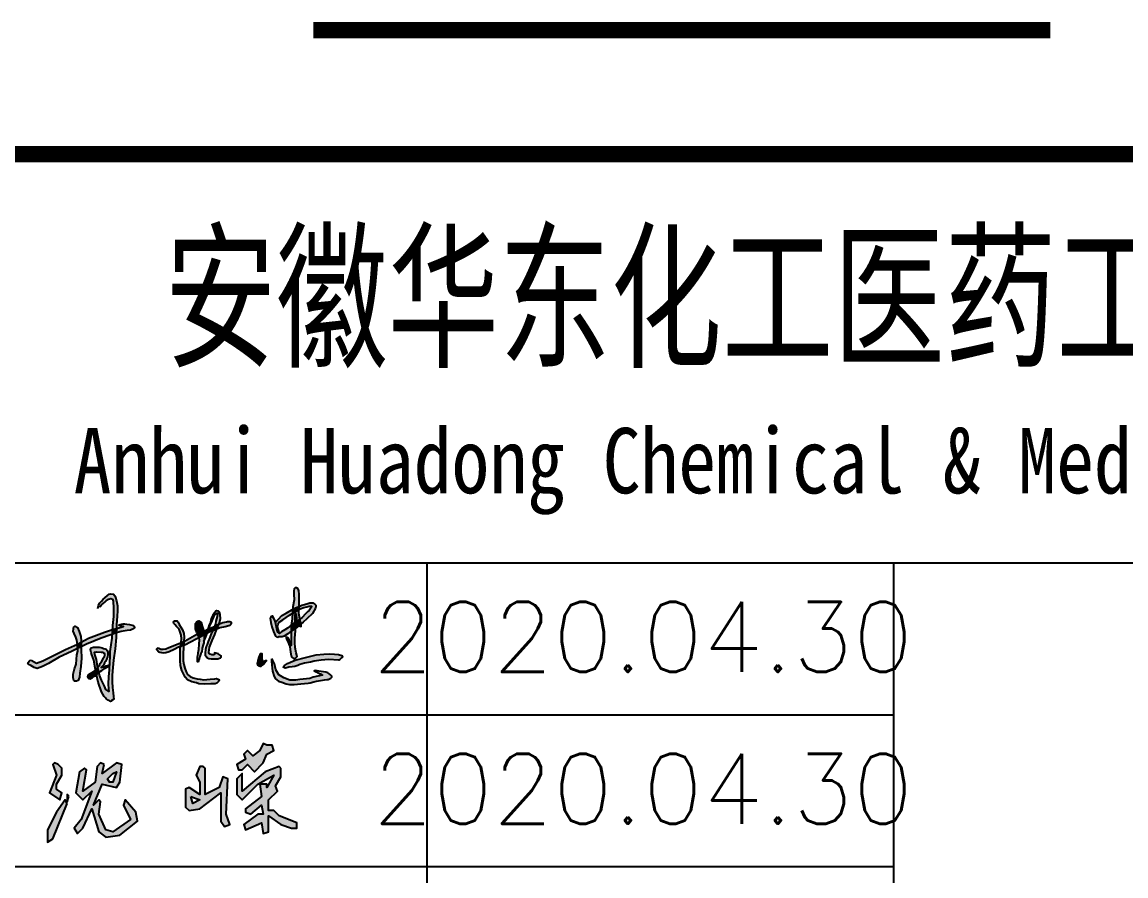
# Model space of a CAD drawing. Header units: millimetres. Extents: x 865974 to 875117, y 40174 to 44891.
# Drawn here: x 866643.11 to 866690.4, y 40212.67 to 40249.24 of the extents above; entities that cross this region are included whole.
import ezdxf
from ezdxf.enums import TextEntityAlignment as Align

# ---------------------------------------------------------------- set-up
doc = ezdxf.new("R2010")
doc.units = ezdxf.units.MM
doc.header["$LTSCALE"] = 1000
doc.header["$MEASUREMENT"] = 0
doc.layers.add('HATCH', color=8, linetype='Continuous')
doc.layers.add('图名', color=253, linetype='Continuous')
doc.styles.add('ECEC_TQ', font='txt_l.shx', dxfattribs={"bigfont": 'hztxt_l.shx'})
doc.styles.add('ECEC_TQ_S', font='')
doc.styles.get('ECEC_TQ_S').set_extended_font_data('SimSun')

msp = doc.modelspace()

# ---------------------------------------------------------------- hatches: boundary and pattern name
at = {"linetype": 'Continuous'}
h = msp.add_hatch(color=256, dxfattribs=at)
h.paths.add_polyline_path([(866651.631, 40216.229), (866651.631, 40215.019), (866651.782, 40214.793), (866652.009, 40214.868), (866651.857, 40215.322), (866651.933, 40216.834), (866651.706, 40216.91), (866651.555, 40216.456), (866650.95, 40216.154), (866650.95, 40217.288), (866650.874, 40217.364), (866650.723, 40217.364), (866650.572, 40216.986), (866650.723, 40216.683), (866650.723, 40216.154), (866650.269, 40216.456), (866650.118, 40216.381), (866650.118, 40215.624), (866650.269, 40215.473), (866650.723, 40215.549)])
h.paths.add_polyline_path([(866650.723, 40215.927), (866650.421, 40215.776), (866650.345, 40216.078)], flags=16)
h.paths.add_polyline_path([(866653.446, 40217.515), (866653.597, 40217.893), (866653.899, 40218.044), (866653.824, 40218.271), (866653.597, 40218.271), (866653.446, 40218.347), (866653.294, 40218.044), (866652.992, 40217.818), (866652.765, 40218.044), (866652.614, 40217.893), (866652.689, 40217.666), (866652.311, 40217.439), (866652.387, 40217.213), (866652.538, 40217.213), (866652.765, 40217.439), (866653.067, 40217.137)])
h.paths.add_polyline_path([(866654.202, 40216.91), (866654.202, 40217.288), (866654.126, 40217.364), (866653.521, 40217.137), (866652.538, 40216.305), (866652.538, 40217.061), (866652.311, 40216.834), (866652.311, 40216.154), (866652.538, 40215.927), (866653.219, 40216.608), (866653.899, 40216.986), (866653.597, 40216.456), (866653.597, 40216.608), (866653.294, 40216.608), (866653.37, 40216.078), (866652.689, 40215.549), (866652.689, 40215.398), (866652.916, 40215.322), (866653.37, 40215.7), (866653.446, 40215.322), (866653.219, 40215.322), (866652.614, 40214.868), (866652.689, 40214.641), (866653.37, 40214.944), (866653.446, 40214.49), (866653.672, 40214.566), (866653.672, 40215.246), (866654.202, 40214.868), (866654.656, 40214.717), (866654.882, 40214.717), (866654.882, 40214.944), (866654.126, 40215.246), (866653.899, 40215.473), (866653.672, 40215.473), (866653.672, 40215.927), (866654.051, 40216.305), (866653.975, 40216.532)])
h = msp.add_hatch(color=256, dxfattribs=at)
h.paths.add_polyline_path([(866644.583, 40216.381), (866644.583, 40216.608), (866644.81, 40216.986), (866644.81, 40217.288), (866644.659, 40217.439), (866644.508, 40217.515), (866644.432, 40217.439), (866644.583, 40216.986), (866644.281, 40216.229), (866644.734, 40215.927), (866644.81, 40216.229)])
h.paths.add_polyline_path([(866645.113, 40216.078), (866645.037, 40216.154), (866645.037, 40215.851)])
h.paths.add_polyline_path([(866645.037, 40215.776), (866644.961, 40215.927), (866644.583, 40215.398), (866644.205, 40214.641), (866644.205, 40214.112), (866644.432, 40214.263)])
h.paths.add_polyline_path([(866646.549, 40216.608), (866647.154, 40216.456), (866647.306, 40216.683), (866647.381, 40217.439), (866647.154, 40217.515), (866646.549, 40217.061), (866646.625, 40217.439), (866646.474, 40217.515), (866646.323, 40217.364), (866646.247, 40216.683), (866645.718, 40216.305), (866645.869, 40217.213), (866645.793, 40217.288), (866645.566, 40217.137), (866645.415, 40216.229), (866645.718, 40215.927), (866646.096, 40216.305), (866645.642, 40215.095), (866645.339, 40214.717), (866645.491, 40214.49), (866645.718, 40214.717), (866646.096, 40215.549), (866646.398, 40214.566), (866646.701, 40214.339), (866647.306, 40214.414), (866648.062, 40215.019), (866647.986, 40215.398), (866647.533, 40215.927), (866647.457, 40215.7), (866647.759, 40215.095), (866647.003, 40214.566), (866646.701, 40214.641), (866646.398, 40215.322), (866646.474, 40215.851), (866646.398, 40215.927), (866646.171, 40215.7)])
h.paths.add_polyline_path([(866646.776, 40216.834), (866647.003, 40217.061), (866647.154, 40217.137), (866647.003, 40216.683), (866646.852, 40216.683)], flags=16)
at = {"layer": 'HATCH'}
for points in [[(866647.185, 40223.797), (866647.206, 40224.032), (866647.203, 40224.238), (866647.163, 40224.457), (866647.12, 40224.593), (866647.08, 40224.663), (866647.024, 40224.732), (866646.912, 40224.753), (866646.848, 40224.735), (866646.773, 40224.689), (866646.658, 40224.583), (866646.581, 40224.532), (866646.509, 40224.438), (866646.434, 40224.35), (866646.391, 40224.254), (866646.382, 40224.219), (866646.456, 40224.212), (866646.52, 40224.286), (866646.652, 40224.397), (866646.719, 40224.458), (866646.82, 40224.525), (866646.918, 40224.552), (866646.986, 40224.525), (866647.013, 40224.438), (866647.026, 40224.138), (866647.033, 40223.777), (866646.989, 40223.399), (866646.977, 40223.218), (866647.154, 40223.269), (866647.161, 40223.428)], [(866654.977, 40224.746), (866654.966, 40224.876), (866654.934, 40224.967), (866654.871, 40225.009), (866654.812, 40225.009), (866654.77, 40224.963), (866654.752, 40224.886), (866654.759, 40224.736), (866654.766, 40224.494), (866654.717, 40224.203), (866654.709, 40224.092), (866654.755, 40224.119), (866654.9, 40224.178), (866654.978, 40224.215), (866654.984, 40224.332)], [(866655.691, 40224.263), (866655.652, 40224.305), (866655.564, 40224.363), (866655.512, 40224.368), (866655.435, 40224.365), (866655.354, 40224.343), (866655.208, 40224.299), (866655.094, 40224.267), (866655.005, 40224.228), (866654.978, 40224.215), (866654.971, 40224.078), (866655.024, 40224.113), (866655.18, 40224.166), (866655.306, 40224.2), (866655.414, 40224.222), (866655.46, 40224.231), (866655.509, 40224.229), (866655.526, 40224.204), (866655.415, 40224.044), (866655.348, 40223.994), (866655.261, 40223.891), (866655.112, 40223.733), (866655.012, 40223.673), (866655.026, 40223.602), (866655.064, 40223.464), (866655.159, 40223.542), (866655.317, 40223.687), (866655.558, 40223.916), (866655.681, 40224.139), (866655.698, 40224.209)], [(866651.255, 40223.604), (866651.327, 40223.765), (866651.377, 40223.855), (866651.413, 40223.886), (866651.454, 40223.922), (866651.479, 40223.926), (866651.487, 40223.878), (866651.469, 40223.784), (866651.416, 40223.578), (866651.403, 40223.462), (866651.373, 40223.375), (866651.386, 40223.383), (866651.456, 40223.423), (866651.554, 40223.464), (866651.577, 40223.517), (866651.615, 40223.702), (866651.599, 40223.858), (866651.58, 40223.93), (866651.563, 40223.974), (866651.545, 40224), (866651.525, 40224.015), (866651.463, 40224.032), (866651.433, 40224.032), (866651.356, 40223.944), (866651.324, 40223.895), (866651.29, 40223.842), (866651.253, 40223.784), (866651.211, 40223.677), (866651.182, 40223.547), (866651.139, 40223.453), (866651.109, 40223.377), (866651.104, 40223.32), (866651.071, 40223.241), (866651.1, 40223.256), (866651.118, 40223.263), (866651.162, 40223.385)], [(866653.955, 40223.54), (866653.939, 40223.578), (866653.883, 40223.714), (866653.848, 40223.784), (866653.84, 40223.807), (866653.797, 40223.799), (866653.78, 40223.768), (866653.739, 40223.71), (866653.771, 40223.522), (866653.814, 40223.341), (866653.886, 40223.142), (866653.967, 40222.94), (866654.053, 40222.883), (866654.095, 40222.908), (866654.132, 40222.914), (866654.157, 40222.915), (866654.208, 40222.915), (866654.262, 40222.916), (866654.334, 40222.936), (866654.495, 40223.041), (866654.588, 40223.118), (866654.642, 40223.154), (866654.643, 40223.413), (866654.485, 40223.29), (866654.366, 40223.216), (866654.296, 40223.173), (866654.24, 40223.142), (866654.165, 40223.089), (866654.139, 40223.055), (866654.062, 40223.116), (866654.028, 40223.202), (866654, 40223.343)], [(866654.281, 40223.646), (866654.565, 40223.84), (866654.696, 40223.915), (866654.709, 40224.092), (866654.666, 40224.067), (866654.42, 40223.928), (866654.245, 40223.831), (866653.961, 40223.511), (866654, 40223.343), (866654.028, 40223.202), (866654.062, 40223.116), (866654.139, 40223.055), (866654.05, 40223.34), (866654.084, 40223.456), (866654.129, 40223.545)], [(866654.971, 40224.078), (866654.908, 40224.037), (866654.696, 40223.915), (866654.678, 40223.676), (866654.643, 40223.413), (866654.816, 40223.53), (866654.813, 40223.642), (866654.808, 40223.824), (866654.81, 40223.857), (866654.825, 40223.904), (866654.853, 40223.839), (866654.866, 40223.728), (866654.868, 40223.698), (866654.874, 40223.625), (866654.89, 40223.583), (866655.012, 40223.673), (866654.98, 40223.834), (866654.963, 40223.911)], [(866654.978, 40224.215), (866654.9, 40224.178), (866654.755, 40224.119), (866654.709, 40224.092), (866654.696, 40223.915), (866654.908, 40224.037), (866654.971, 40224.078)], [(866645.634, 40222.922), (866645.551, 40223.143), (866645.481, 40223.31), (866645.393, 40223.367), (866645.31, 40223.311), (866645.316, 40223.247), (866645.305, 40223.159), (866645.348, 40223.06), (866645.422, 40222.895), (866645.452, 40222.762), (866645.487, 40222.598), (866645.647, 40222.686), (866645.648, 40222.737)], [(866647.847, 40223.241), (866647.922, 40223.292), (866647.924, 40223.336), (866647.88, 40223.393), (866647.835, 40223.416), (866647.777, 40223.431), (866647.709, 40223.447), (866647.594, 40223.459), (866647.513, 40223.463), (866647.437, 40223.463), (866647.377, 40223.453), (866647.315, 40223.441), (866647.268, 40223.42), (866647.272, 40223.395), (866647.324, 40223.383), (866647.392, 40223.367), (866647.462, 40223.352), (866647.4, 40223.334), (866647.258, 40223.299), (866647.154, 40223.269), (866647.147, 40223.085), (866647.194, 40223.101), (866647.357, 40223.134), (866647.614, 40223.177), (866647.757, 40223.194)], [(866650.037, 40223.049), (866649.986, 40223.207), (866649.912, 40223.328), (866649.842, 40223.443), (866649.795, 40223.547), (866649.752, 40223.596), (866649.657, 40223.6), (866649.604, 40223.551), (866649.614, 40223.485), (866649.644, 40223.451), (866649.672, 40223.421), (866649.709, 40223.368), (866649.779, 40223.297), (866649.845, 40223.234), (866649.876, 40223.159), (866649.93, 40222.983), (866649.943, 40222.831), (866649.923, 40222.687), (866649.92, 40222.667), (866650.048, 40222.721), (866650.052, 40222.901)], [(866650.832, 40223.363), (866650.78, 40223.519), (866650.688, 40223.595), (866650.643, 40223.583), (866650.579, 40223.535), (866650.535, 40223.483), (866650.535, 40223.399), (866650.535, 40223.259), (866650.599, 40223.098), (866650.622, 40223.031), (866650.633, 40223.036), (866650.903, 40223.15)], [(866651.331, 40223.254), (866651.373, 40223.375), (866651.283, 40223.326), (866651.118, 40223.263), (866651.084, 40223.165), (866651.041, 40223.058), (866651.16, 40223.126), (866651.281, 40223.168)], [(866651.554, 40223.464), (866651.456, 40223.423), (866651.386, 40223.383), (866651.373, 40223.375), (866651.331, 40223.254), (866651.281, 40223.168), (866651.428, 40223.22), (866651.451, 40223.232)], [(866651.965, 40223.378), (866652.012, 40223.403), (866652.034, 40223.425), (866652.056, 40223.46), (866652.071, 40223.498), (866652.07, 40223.526), (866652.066, 40223.537), (866652.057, 40223.55), (866652.01, 40223.566), (866651.917, 40223.566), (866651.867, 40223.559), (866651.797, 40223.546), (866651.72, 40223.529), (866651.643, 40223.503), (866651.567, 40223.469), (866651.554, 40223.464), (866651.451, 40223.232), (866651.579, 40223.3), (866651.806, 40223.343)], [(866654.816, 40223.53), (866654.643, 40223.413), (866654.642, 40223.154), (866654.824, 40223.279)], [(866654.92, 40223.448), (866654.888, 40223.563), (866654.89, 40223.583), (866654.834, 40223.541), (866654.816, 40223.53), (866654.824, 40223.279), (866654.901, 40223.332), (866654.969, 40223.388)], [(866655.026, 40223.602), (866655.012, 40223.673), (866655.012, 40223.673), (866654.89, 40223.583), (866654.888, 40223.563), (866654.92, 40223.448), (866654.969, 40223.388), (866655.064, 40223.464)], [(866655.064, 40223.464), (866654.969, 40223.388), (866655.068, 40223.357)], [(866646.496, 40222.859), (866646.963, 40223.021), (866646.977, 40223.218), (866646.948, 40223.21), (866646.641, 40223.109), (866645.951, 40222.855), (866645.647, 40222.686), (866645.643, 40222.492), (866645.866, 40222.603)], [(866646.434, 40221.275), (866646.409, 40221.38), (866646.334, 40221.314), (866646.301, 40221.286), (866646.301, 40221.285), (866646.377, 40220.967), (866646.521, 40220.555), (866646.63, 40220.356), (866646.692, 40220.302), (866646.718, 40220.261), (866646.795, 40220.193), (866646.905, 40220.137), (866646.943, 40220.163), (866646.977, 40220.195), (866647.05, 40220.24), (866647.029, 40220.35), (866647.012, 40220.51), (866646.992, 40220.738), (866646.965, 40220.991), (866646.968, 40221.276), (866646.997, 40221.598), (866647.024, 40221.907), (866647.094, 40222.401), (866647.139, 40222.877), (866647.147, 40223.085), (866646.963, 40223.021), (866646.952, 40222.859), (866646.878, 40222.282), (866646.871, 40222.038), (866646.861, 40221.856), (866646.841, 40221.491), (866646.821, 40221.212), (866646.797, 40220.891), (866646.817, 40220.69), (866646.831, 40220.572), (866646.704, 40220.662), (866646.638, 40220.803), (866646.519, 40221.051)], [(866647.154, 40223.269), (866646.977, 40223.218), (866646.963, 40223.021), (866647.147, 40223.085)], [(866650.625, 40222.847), (866650.688, 40222.878), (866650.645, 40222.965), (866650.622, 40223.031), (866650.506, 40222.974), (866650.094, 40222.741), (866650.048, 40222.721), (866650.036, 40222.549), (866650.107, 40222.576), (866650.303, 40222.673)], [(866650.916, 40222.826), (866650.921, 40222.992), (866650.688, 40222.878), (866650.693, 40222.77), (866650.679, 40222.612), (866650.664, 40222.359), (866650.639, 40222.208), (866650.63, 40222.105), (866650.62, 40222.046), (866650.618, 40221.996), (866650.618, 40221.951), (866650.611, 40221.895), (866650.612, 40221.866), (866650.617, 40221.853), (866650.624, 40221.847), (866650.651, 40221.848), (866650.68, 40221.892), (866650.73, 40222.072), (866650.772, 40222.193), (866650.812, 40222.249), (866650.824, 40222.429), (866650.864, 40222.565), (866650.896, 40222.657)], [(866650.923, 40223.089), (866650.903, 40223.15), (866650.633, 40223.036), (866650.622, 40223.031), (866650.645, 40222.965), (866650.688, 40222.878), (866650.921, 40222.992)], [(866651.071, 40223.241), (866650.916, 40223.156), (866650.903, 40223.15), (866650.923, 40223.089), (866650.921, 40222.992), (866650.958, 40223.01), (866651.009, 40223.039)], [(866651.041, 40223.058), (866651.009, 40223.039), (866650.936, 40222.875), (866650.914, 40222.811), (866650.903, 40222.717), (866650.985, 40222.917)], [(866651.375, 40223.009), (866651.439, 40223.205), (866651.451, 40223.232), (866651.428, 40223.22), (866651.281, 40223.168), (866651.233, 40223.085), (866651.155, 40222.886), (866651.084, 40222.717), (866651.04, 40222.581), (866651.005, 40222.493), (866650.966, 40222.366), (866650.95, 40222.224), (866650.959, 40222.129), (866651.026, 40222.043), (866651.046, 40222.018), (866651.115, 40221.991), (866651.214, 40221.974), (866651.28, 40221.972), (866651.388, 40221.972), (866651.506, 40221.976), (866651.577, 40221.999), (866651.612, 40222.015), (866651.641, 40222.035), (866651.647, 40222.066), (866651.639, 40222.104), (866651.557, 40222.16), (866651.507, 40222.179), (866651.414, 40222.213), (866651.363, 40222.221), (866651.363, 40222.183), (866651.36, 40222.158), (866651.308, 40222.145), (866651.239, 40222.148), (866651.17, 40222.166), (866651.132, 40222.196), (866651.116, 40222.247), (866651.14, 40222.467), (866651.258, 40222.753)], [(866651.118, 40223.263), (866651.1, 40223.256), (866651.071, 40223.241), (866651.009, 40223.039), (866651.041, 40223.058), (866651.084, 40223.165)], [(866654.827, 40223.173), (866654.824, 40223.279), (866654.642, 40223.154), (866654.64, 40222.887), (866654.639, 40222.673), (866654.64, 40222.543), (866654.587, 40222.676), (866654.559, 40222.783), (866654.524, 40222.859), (866654.476, 40222.878), (866654.449, 40222.89), (866654.428, 40222.892), (866654.42, 40222.863), (866654.436, 40222.817), (866654.494, 40222.705), (866654.521, 40222.645), (866654.552, 40222.551), (866654.586, 40222.5), (866654.602, 40222.374), (866654.63, 40222.174), (866654.653, 40222.058), (866654.758, 40221.973), (866654.838, 40222.01), (866654.893, 40222.074), (866654.859, 40222.22), (866654.813, 40222.449), (866654.802, 40222.648), (866654.802, 40222.85)], [(866644.703, 40222.044), (866645.235, 40222.289), (866645.496, 40222.419), (866645.492, 40222.574), (866645.487, 40222.598), (866644.976, 40222.366), (866643.996, 40221.882), (866643.727, 40221.78), (866643.503, 40221.917), (866643.451, 40221.895), (866643.416, 40221.868), (866643.381, 40221.833), (866643.362, 40221.796), (866643.387, 40221.742), (866643.426, 40221.712), (866643.492, 40221.685), (866643.552, 40221.646), (866643.628, 40221.602), (866643.762, 40221.555), (866643.873, 40221.592), (866643.993, 40221.635), (866644.247, 40221.767)], [(866645.657, 40221.992), (866645.641, 40222.367), (866645.643, 40222.492), (866645.496, 40222.419), (866645.499, 40222.304), (866645.461, 40222.145), (866645.436, 40221.748), (866645.357, 40221.543), (866645.305, 40221.31), (866645.296, 40221.153), (866645.33, 40221.04), (866645.361, 40221.008), (866645.447, 40221.008), (866645.522, 40221.044), (866645.578, 40221.189), (866645.582, 40221.358), (866645.623, 40221.642)], [(866645.647, 40222.686), (866645.487, 40222.598), (866645.492, 40222.574), (866645.496, 40222.419), (866645.643, 40222.492)], [(866646.709, 40222.379), (866646.672, 40222.403), (866646.601, 40222.419), (866646.537, 40222.44), (866646.48, 40222.453), (866646.416, 40222.463), (866646.355, 40222.47), (866646.257, 40222.47), (866646.173, 40222.47), (866646.069, 40222.44), (866646.042, 40222.399), (866646.042, 40222.349), (866646.072, 40222.234), (866646.102, 40222.14), (866646.18, 40221.914), (866646.237, 40221.584), (866646.262, 40221.468), (866646.359, 40221.592), (866646.349, 40221.636), (866646.304, 40221.947), (866646.23, 40222.158), (866646.221, 40222.258), (866646.312, 40222.273), (866646.504, 40222.255), (866646.558, 40222.249), (866646.599, 40222.229), (866646.63, 40222.214), (866646.64, 40222.179), (866646.64, 40222.136), (866646.623, 40222.043), (866646.575, 40221.969), (866646.519, 40221.869), (866646.48, 40221.804), (866646.458, 40221.767), (866646.43, 40221.723), (866646.397, 40221.662), (866646.359, 40221.592), (866646.409, 40221.38), (866646.464, 40221.427), (866646.536, 40221.475), (866646.616, 40221.525), (866646.677, 40221.571), (866646.769, 40221.621), (866646.85, 40221.658), (866646.853, 40221.714), (866646.816, 40221.703), (866646.714, 40221.664), (866646.671, 40221.647), (866646.56, 40221.616), (866646.495, 40221.602), (866646.524, 40221.624), (866646.595, 40221.705), (866646.622, 40221.749), (866646.649, 40221.803), (866646.686, 40221.857), (866646.733, 40221.934), (866646.777, 40222.059), (866646.783, 40222.143), (866646.783, 40222.207), (866646.78, 40222.258), (866646.763, 40222.322)], [(866649.817, 40222.467), (866649.897, 40222.497), (866649.92, 40222.667), (866649.799, 40222.616), (866649.397, 40222.461), (866649.272, 40222.402), (866649.155, 40222.381), (866649.063, 40222.39), (866649.002, 40222.407), (866648.936, 40222.44), (866648.909, 40222.43), (866648.888, 40222.405), (866648.885, 40222.362), (866648.909, 40222.32), (866648.94, 40222.283), (866648.97, 40222.256), (866649.015, 40222.234), (866649.093, 40222.224), (866649.184, 40222.218), (866649.272, 40222.224), (866649.408, 40222.272), (866649.635, 40222.367)], [(866650.009, 40222.075), (866650.012, 40222.216), (866650.027, 40222.422), (866650.036, 40222.549), (866649.897, 40222.497), (866649.884, 40222.402), (866649.89, 40222.118), (866649.88, 40221.894), (866649.901, 40221.684), (866649.958, 40221.477), (866650.027, 40221.328), (866650.093, 40221.181), (866650.205, 40221.075), (866650.387, 40220.978), (866650.58, 40220.937), (866650.691, 40220.902), (866650.936, 40220.887), (866651.203, 40220.894), (866651.307, 40220.895), (866651.382, 40220.901), (866651.46, 40220.924), (866651.532, 40221), (866651.55, 40221.037), (866651.55, 40221.053), (866651.537, 40221.091), (866651.51, 40221.105), (866651.474, 40221.117), (866651.446, 40221.123), (866651.375, 40221.11), (866651.17, 40221.096), (866651.027, 40221.084), (866650.905, 40221.073), (866650.74, 40221.092), (866650.617, 40221.118), (866650.445, 40221.159), (866650.307, 40221.215), (866650.206, 40221.292), (866650.145, 40221.419), (866650.083, 40221.566), (866650.046, 40221.73), (866650.016, 40221.89)], [(866650.048, 40222.721), (866649.92, 40222.667), (866649.897, 40222.497), (866650.036, 40222.549)], [(866653.529, 40221.825), (866653.579, 40221.886), (866653.596, 40221.897), (866653.539, 40221.901), (866653.466, 40221.876), (866653.426, 40221.851), (866653.398, 40221.856), (866653.395, 40221.883), (866653.395, 40221.921), (866653.39, 40221.979), (866653.39, 40222.021), (866653.39, 40222.081), (866653.388, 40222.117), (866653.388, 40222.162), (866653.383, 40222.192), (866653.318, 40222.197), (866653.298, 40222.144), (866653.26, 40222.044), (866653.215, 40221.893), (866653.2, 40221.813), (866653.19, 40221.765), (866653.197, 40221.715), (866653.265, 40221.672), (866653.315, 40221.657), (866653.355, 40221.66), (866653.436, 40221.723)], [(866653.927, 40221.762), (866653.851, 40221.902), (866653.8, 40221.976), (866653.802, 40221.858), (866653.838, 40221.446), (866653.913, 40221.21), (866653.973, 40221.112), (866654.094, 40221.007), (866654.234, 40220.966), (866654.42, 40220.898), (866654.575, 40220.871), (866654.765, 40220.869), (866655.061, 40220.894), (866655.362, 40220.928), (866655.451, 40220.948), (866655.614, 40220.982), (866655.727, 40221.012), (866656.062, 40221.075), (866656.169, 40221.083), (866656.22, 40221.083), (866656.341, 40221.136), (866656.387, 40221.184), (866656.389, 40221.232), (866656.327, 40221.283), (866656.256, 40221.337), (866656.21, 40221.365), (866656.133, 40221.392), (866656.026, 40221.414), (866655.827, 40221.446), (866655.684, 40221.472), (866655.623, 40221.458), (866655.738, 40221.394), (866655.782, 40221.375), (866655.895, 40221.329), (866655.943, 40221.299), (866655.988, 40221.277), (866655.588, 40221.19), (866655.442, 40221.131), (866655.007, 40221.091), (866654.846, 40221.052), (866654.589, 40221.052), (866654.32, 40221.162), (866654.108, 40221.281), (866653.985, 40221.502)], [(866655.218, 40221.778), (866655.467, 40221.834), (866655.63, 40221.865), (866655.929, 40221.916), (866656.234, 40221.946), (866656.687, 40221.908), (866656.72, 40221.941), (866656.794, 40222.01), (866656.84, 40222.038), (866656.807, 40222.109), (866656.667, 40222.162), (866656.491, 40222.175), (866656.27, 40222.18), (866656.046, 40222.173), (866655.711, 40222.142), (866655.429, 40222.073), (866655.256, 40222.03), (866654.805, 40221.913), (866654.609, 40221.829), (866654.477, 40221.773), (866654.36, 40221.689), (866654.296, 40221.618), (866654.38, 40221.577), (866654.503, 40221.605), (866654.543, 40221.608), (866654.688, 40221.628), (866654.8, 40221.646), (866654.92, 40221.681), (866655.017, 40221.727)], [(866646.301, 40221.286), (866646.262, 40221.468), (866646.106, 40221.373), (866645.958, 40221.288), (866645.93, 40221.243), (866645.921, 40221.206), (866645.967, 40221.128), (866646.027, 40221.117), (866646.136, 40221.175), (866646.21, 40221.221), (866646.271, 40221.26)], [(866646.359, 40221.592), (866646.262, 40221.468), (866646.301, 40221.286), (866646.334, 40221.314), (866646.409, 40221.38)]]:
    msp.add_hatch(color=256, dxfattribs=at).paths.add_polyline_path(points)

# ---------------------------------------------------------------- linework, layer by layer
for p, q in [((866625.467, 40226.078), (866735.467, 40226.078)), ((866660.467, 40193.578), (866660.467, 40226.078)), ((866680.467, 40193.578), (866680.467, 40226.078)), ((866625.467, 40219.578), (866680.467, 40219.578)), ((866625.467, 40213.078), (866680.467, 40213.078))]:
    msp.add_line(p, q)
at = {"const_width": 0.7}
msp.add_lwpolyline([(866805.467, 40243.578), (866625.467, 40243.578)], dxfattribs=at)
for points in [[(866646.359, 40224.121), (866646.391, 40224.254), (866646.434, 40224.35), (866646.509, 40224.438), (866646.581, 40224.532), (866646.658, 40224.583), (866646.773, 40224.689), (866646.848, 40224.735), (866646.912, 40224.753), (866647.024, 40224.732), (866647.08, 40224.663), (866647.12, 40224.593), (866647.163, 40224.457), (866647.203, 40224.238), (866647.206, 40224.032), (866647.185, 40223.797), (866647.161, 40223.428), (866647.139, 40222.877), (866647.094, 40222.401), (866647.024, 40221.907), (866646.997, 40221.598), (866646.968, 40221.276), (866646.965, 40220.991), (866646.992, 40220.738), (866647.012, 40220.51), (866647.029, 40220.35), (866647.05, 40220.24), (866646.977, 40220.195), (866646.943, 40220.163), (866646.905, 40220.137), (866646.795, 40220.193), (866646.718, 40220.261), (866646.692, 40220.302), (866646.63, 40220.356), (866646.521, 40220.555), (866646.377, 40220.967), (866646.301, 40221.285), (866646.237, 40221.584), (866646.18, 40221.914), (866646.102, 40222.14), (866646.072, 40222.234), (866646.042, 40222.349), (866646.042, 40222.399), (866646.069, 40222.44), (866646.069, 40222.44), (866646.173, 40222.47), (866646.257, 40222.47), (866646.257, 40222.47), (866646.355, 40222.47), (866646.416, 40222.463), (866646.48, 40222.453), (866646.537, 40222.44), (866646.601, 40222.419), (866646.672, 40222.403), (866646.709, 40222.379), (866646.763, 40222.322), (866646.78, 40222.258), (866646.783, 40222.207), (866646.783, 40222.143), (866646.777, 40222.059), (866646.733, 40221.934), (866646.686, 40221.857), (866646.649, 40221.803), (866646.622, 40221.749), (866646.595, 40221.705), (866646.595, 40221.705), (866646.524, 40221.624), (866646.466, 40221.58)], [(866654.888, 40223.563), (866654.92, 40223.448), (866654.969, 40223.388), (866655.068, 40223.357), (866655.064, 40223.464), (866655.026, 40223.602), (866654.98, 40223.834), (866654.963, 40223.911), (866654.984, 40224.332), (866654.977, 40224.746), (866654.966, 40224.876), (866654.934, 40224.967), (866654.871, 40225.009), (866654.812, 40225.009), (866654.77, 40224.963), (866654.752, 40224.886), (866654.759, 40224.736), (866654.766, 40224.494), (866654.717, 40224.203), (866654.678, 40223.676), (866654.643, 40223.413), (866654.64, 40222.887), (866654.639, 40222.673), (866654.64, 40222.543), (866654.587, 40222.676), (866654.559, 40222.783), (866654.524, 40222.859)], [(866646.382, 40224.219), (866646.456, 40224.212), (866646.456, 40224.212), (866646.52, 40224.286), (866646.652, 40224.397), (866646.719, 40224.458), (866646.82, 40224.525), (866646.918, 40224.552), (866646.918, 40224.552), (866646.986, 40224.525), (866647.013, 40224.438), (866647.026, 40224.138), (866647.033, 40223.777), (866646.989, 40223.399), (866646.952, 40222.859), (866646.878, 40222.282), (866646.871, 40222.038), (866646.861, 40221.856), (866646.841, 40221.491), (866646.821, 40221.212), (866646.797, 40220.891), (866646.817, 40220.69), (866646.831, 40220.572), (866646.831, 40220.572), (866646.704, 40220.662), (866646.638, 40220.803), (866646.519, 40221.051), (866646.434, 40221.275), (866646.349, 40221.636), (866646.304, 40221.947), (866646.23, 40222.158), (866646.221, 40222.258), (866646.221, 40222.258), (866646.312, 40222.273), (866646.504, 40222.255), (866646.504, 40222.255), (866646.558, 40222.249), (866646.599, 40222.229), (866646.63, 40222.214), (866646.64, 40222.179), (866646.64, 40222.136), (866646.623, 40222.043), (866646.575, 40221.969), (866646.519, 40221.869), (866646.48, 40221.804), (866646.458, 40221.767), (866646.43, 40221.723), (866646.397, 40221.662), (866646.359, 40221.592), (866646.262, 40221.468), (866646.106, 40221.373), (866645.958, 40221.288), (866645.93, 40221.243), (866645.921, 40221.206), (866645.967, 40221.128), (866646.027, 40221.117), (866646.136, 40221.175), (866646.21, 40221.221), (866646.271, 40221.26), (866646.334, 40221.314), (866646.464, 40221.427), (866646.536, 40221.475), (866646.616, 40221.525), (866646.677, 40221.571), (866646.769, 40221.621), (866646.85, 40221.658)], [(866653.961, 40223.511), (866654.245, 40223.831), (866654.42, 40223.928), (866654.666, 40224.067), (866654.755, 40224.119), (866654.9, 40224.178), (866655.005, 40224.228), (866655.094, 40224.267), (866655.208, 40224.299), (866655.354, 40224.343), (866655.435, 40224.365), (866655.512, 40224.368), (866655.564, 40224.363), (866655.652, 40224.305), (866655.691, 40224.263), (866655.698, 40224.209), (866655.681, 40224.139), (866655.558, 40223.916), (866655.317, 40223.687), (866655.159, 40223.542), (866654.901, 40223.332), (866654.588, 40223.118), (866654.495, 40223.041), (866654.334, 40222.936), (866654.262, 40222.916), (866654.208, 40222.915), (866654.157, 40222.915), (866654.132, 40222.914), (866654.095, 40222.908), (866654.053, 40222.883)], [(866650.903, 40222.717), (866650.985, 40222.917), (866651.084, 40223.165), (866651.162, 40223.385), (866651.255, 40223.604), (866651.327, 40223.765), (866651.377, 40223.855), (866651.413, 40223.886), (866651.454, 40223.922), (866651.479, 40223.926), (866651.487, 40223.878), (866651.469, 40223.784), (866651.416, 40223.578), (866651.403, 40223.462), (866651.331, 40223.254), (866651.233, 40223.085), (866651.155, 40222.886), (866651.084, 40222.717), (866651.04, 40222.581), (866651.005, 40222.493), (866650.966, 40222.366), (866650.95, 40222.224), (866650.959, 40222.129), (866651.026, 40222.043), (866651.046, 40222.018), (866651.115, 40221.991), (866651.214, 40221.974), (866651.28, 40221.972), (866651.388, 40221.972), (866651.506, 40221.976), (866651.577, 40221.999), (866651.612, 40222.015), (866651.641, 40222.035), (866651.647, 40222.066), (866651.639, 40222.104), (866651.557, 40222.16), (866651.507, 40222.179), (866651.414, 40222.213), (866651.363, 40222.221), (866651.363, 40222.183), (866651.36, 40222.158), (866651.308, 40222.145), (866651.239, 40222.148), (866651.17, 40222.166), (866651.132, 40222.196), (866651.116, 40222.247), (866651.14, 40222.467), (866651.258, 40222.753), (866651.375, 40223.009), (866651.439, 40223.205), (866651.577, 40223.517), (866651.615, 40223.702), (866651.599, 40223.858), (866651.58, 40223.93), (866651.563, 40223.974), (866651.545, 40224), (866651.525, 40224.015), (866651.463, 40224.032), (866651.433, 40224.032), (866651.356, 40223.944), (866651.324, 40223.895), (866651.29, 40223.842), (866651.253, 40223.784), (866651.211, 40223.677), (866651.182, 40223.547), (866651.139, 40223.453), (866651.109, 40223.377), (866651.104, 40223.32)], [(866653.739, 40223.71), (866653.78, 40223.768), (866653.797, 40223.799), (866653.797, 40223.799), (866653.84, 40223.807), (866653.848, 40223.784), (866653.883, 40223.714), (866653.939, 40223.578), (866653.955, 40223.54), (866654, 40223.343), (866654.028, 40223.202), (866654.062, 40223.116), (866654.139, 40223.055), (866654.05, 40223.34), (866654.084, 40223.456), (866654.129, 40223.545), (866654.281, 40223.646), (866654.565, 40223.84), (866654.908, 40224.037), (866655.024, 40224.113), (866655.18, 40224.166), (866655.306, 40224.2), (866655.414, 40224.222), (866655.46, 40224.231), (866655.509, 40224.229), (866655.526, 40224.204), (866655.415, 40224.044), (866655.348, 40223.994), (866655.261, 40223.891), (866655.112, 40223.733), (866655.012, 40223.673), (866654.834, 40223.541), (866654.643, 40223.413), (866654.485, 40223.29), (866654.366, 40223.216), (866654.296, 40223.173), (866654.24, 40223.142), (866654.165, 40223.089), (866654.139, 40223.055)], [(866654.524, 40222.859), (866654.476, 40222.878), (866654.449, 40222.89), (866654.428, 40222.892), (866654.42, 40222.863), (866654.436, 40222.817), (866654.494, 40222.705), (866654.521, 40222.645), (866654.552, 40222.551), (866654.586, 40222.5), (866654.602, 40222.374), (866654.63, 40222.174), (866654.653, 40222.058), (866654.758, 40221.973), (866654.838, 40222.01), (866654.893, 40222.074), (866654.893, 40222.074), (866654.859, 40222.22), (866654.813, 40222.449), (866654.802, 40222.648), (866654.802, 40222.85), (866654.827, 40223.173), (866654.813, 40223.642), (866654.808, 40223.824), (866654.81, 40223.857), (866654.825, 40223.904), (866654.825, 40223.904), (866654.853, 40223.839), (866654.866, 40223.728), (866654.868, 40223.698), (866654.874, 40223.625), (866654.89, 40223.583), (866654.888, 40223.563)], [(866643.503, 40221.917), (866643.727, 40221.78), (866643.996, 40221.882), (866644.976, 40222.366), (866645.487, 40222.598), (866645.951, 40222.855), (866646.641, 40223.109), (866646.948, 40223.21), (866647.258, 40223.299), (866647.4, 40223.334), (866647.462, 40223.352), (866647.392, 40223.367), (866647.324, 40223.383), (866647.272, 40223.395), (866647.272, 40223.395), (866647.268, 40223.42), (866647.315, 40223.441), (866647.377, 40223.453), (866647.437, 40223.463), (866647.513, 40223.463), (866647.594, 40223.459), (866647.709, 40223.447), (866647.777, 40223.431), (866647.835, 40223.416), (866647.88, 40223.393), (866647.924, 40223.336), (866647.922, 40223.292), (866647.847, 40223.241), (866647.757, 40223.194), (866647.614, 40223.177), (866647.357, 40223.134), (866647.194, 40223.101), (866646.496, 40222.859), (866645.866, 40222.603), (866645.235, 40222.289), (866644.703, 40222.044), (866644.247, 40221.767), (866643.993, 40221.635), (866643.873, 40221.592), (866643.762, 40221.555), (866643.628, 40221.602), (866643.552, 40221.646), (866643.492, 40221.685), (866643.426, 40221.712), (866643.387, 40221.742), (866643.362, 40221.796), (866643.381, 40221.833), (866643.416, 40221.868), (866643.451, 40221.895), (866643.503, 40221.917)], [(866645.31, 40223.311), (866645.393, 40223.367), (866645.481, 40223.31), (866645.551, 40223.143), (866645.634, 40222.922), (866645.648, 40222.737), (866645.641, 40222.367), (866645.657, 40221.992), (866645.623, 40221.642), (866645.582, 40221.358), (866645.578, 40221.189), (866645.522, 40221.044), (866645.447, 40221.008), (866645.361, 40221.008), (866645.33, 40221.04), (866645.296, 40221.153), (866645.305, 40221.31), (866645.357, 40221.543), (866645.436, 40221.748), (866645.461, 40222.145), (866645.499, 40222.304), (866645.492, 40222.574), (866645.452, 40222.762), (866645.422, 40222.895), (866645.348, 40223.06), (866645.305, 40223.159), (866645.316, 40223.247), (866645.31, 40223.311)], [(866652.057, 40223.55), (866652.066, 40223.537), (866652.07, 40223.526), (866652.071, 40223.498), (866652.056, 40223.46), (866652.034, 40223.425), (866652.012, 40223.403), (866651.965, 40223.378), (866651.806, 40223.343), (866651.579, 40223.3), (866651.428, 40223.22), (866651.16, 40223.126), (866650.958, 40223.01), (866650.625, 40222.847), (866650.303, 40222.673), (866650.107, 40222.576), (866649.817, 40222.467), (866649.635, 40222.367), (866649.408, 40222.272), (866649.272, 40222.224), (866649.184, 40222.218), (866649.093, 40222.224), (866649.015, 40222.234), (866648.97, 40222.256), (866648.94, 40222.283), (866648.909, 40222.32), (866648.885, 40222.362), (866648.888, 40222.405), (866648.909, 40222.43), (866648.936, 40222.44)], [(866648.936, 40222.44), (866649.002, 40222.407), (866649.063, 40222.39), (866649.155, 40222.381), (866649.272, 40222.402), (866649.397, 40222.461), (866649.799, 40222.616), (866650.094, 40222.741), (866650.506, 40222.974), (866650.633, 40223.036), (866650.916, 40223.156), (866651.1, 40223.256), (866651.283, 40223.326), (866651.386, 40223.383), (866651.456, 40223.423), (866651.567, 40223.469), (866651.643, 40223.503), (866651.72, 40223.529), (866651.797, 40223.546), (866651.867, 40223.559), (866651.917, 40223.566), (866652.01, 40223.566), (866652.01, 40223.566), (866652.057, 40223.55)], [(866649.614, 40223.485), (866649.604, 40223.551), (866649.657, 40223.6), (866649.752, 40223.596), (866649.795, 40223.547), (866649.842, 40223.443), (866649.912, 40223.328), (866649.986, 40223.207), (866650.037, 40223.049), (866650.052, 40222.901), (866650.048, 40222.721), (866650.027, 40222.422), (866650.012, 40222.216), (866650.009, 40222.075), (866650.016, 40221.89), (866650.046, 40221.73), (866650.083, 40221.566), (866650.145, 40221.419), (866650.206, 40221.292), (866650.307, 40221.215), (866650.445, 40221.159), (866650.617, 40221.118), (866650.74, 40221.092), (866650.905, 40221.073), (866651.027, 40221.084), (866651.17, 40221.096), (866651.375, 40221.11), (866651.446, 40221.123), (866651.474, 40221.117), (866651.51, 40221.105), (866651.537, 40221.091), (866651.55, 40221.053), (866651.55, 40221.037), (866651.532, 40221), (866651.46, 40220.924), (866651.382, 40220.901), (866651.307, 40220.895), (866651.203, 40220.894), (866650.936, 40220.887), (866650.691, 40220.902), (866650.58, 40220.937), (866650.387, 40220.978), (866650.205, 40221.075), (866650.093, 40221.181), (866650.027, 40221.328), (866649.958, 40221.477), (866649.901, 40221.684), (866649.88, 40221.894), (866649.89, 40222.118), (866649.884, 40222.402), (866649.923, 40222.687), (866649.943, 40222.831), (866649.93, 40222.983), (866649.876, 40223.159), (866649.845, 40223.234), (866649.779, 40223.297), (866649.709, 40223.368), (866649.672, 40223.421), (866649.644, 40223.451), (866649.614, 40223.485)], [(866650.599, 40223.098), (866650.535, 40223.259), (866650.535, 40223.399), (866650.535, 40223.483), (866650.579, 40223.535), (866650.643, 40223.583), (866650.688, 40223.595), (866650.78, 40223.519), (866650.832, 40223.363), (866650.923, 40223.089), (866650.916, 40222.826), (866650.896, 40222.657), (866650.864, 40222.565), (866650.824, 40222.429), (866650.812, 40222.249), (866650.772, 40222.193), (866650.73, 40222.072), (866650.68, 40221.892), (866650.651, 40221.848), (866650.624, 40221.847)], [(866651.104, 40223.32), (866651.071, 40223.241), (866651.009, 40223.039), (866650.936, 40222.875), (866650.914, 40222.811)], [(866653.739, 40223.71), (866653.771, 40223.522), (866653.814, 40223.341), (866653.886, 40223.142), (866653.967, 40222.94), (866654.053, 40222.883)], [(866650.599, 40223.098), (866650.645, 40222.965), (866650.688, 40222.878), (866650.693, 40222.77), (866650.679, 40222.612), (866650.664, 40222.359), (866650.639, 40222.208), (866650.63, 40222.105), (866650.62, 40222.046), (866650.618, 40221.996), (866650.618, 40221.951), (866650.611, 40221.895), (866650.612, 40221.866)], [(866653.318, 40222.197), (866653.298, 40222.144), (866653.26, 40222.044), (866653.215, 40221.893), (866653.2, 40221.813), (866653.19, 40221.765), (866653.197, 40221.715), (866653.197, 40221.715), (866653.265, 40221.672), (866653.315, 40221.657), (866653.355, 40221.66), (866653.436, 40221.723), (866653.529, 40221.825), (866653.579, 40221.886), (866653.614, 40221.908)], [(866653.318, 40222.197), (866653.383, 40222.192), (866653.388, 40222.162), (866653.388, 40222.117), (866653.39, 40222.081), (866653.39, 40222.021), (866653.39, 40221.979), (866653.395, 40221.921), (866653.395, 40221.883), (866653.398, 40221.856), (866653.398, 40221.856), (866653.426, 40221.851), (866653.466, 40221.876), (866653.539, 40221.901), (866653.539, 40221.901), (866653.596, 40221.897)], [(866653.8, 40221.976), (866653.802, 40221.858), (866653.838, 40221.446), (866653.913, 40221.21), (866653.973, 40221.112), (866654.094, 40221.007), (866654.234, 40220.966), (866654.42, 40220.898), (866654.575, 40220.871), (866654.765, 40220.869), (866655.061, 40220.894), (866655.362, 40220.928), (866655.451, 40220.948), (866655.614, 40220.982), (866655.727, 40221.012), (866656.062, 40221.075), (866656.169, 40221.083), (866656.22, 40221.083), (866656.341, 40221.136), (866656.387, 40221.184), (866656.389, 40221.232), (866656.327, 40221.283), (866656.256, 40221.337), (866656.21, 40221.365), (866656.133, 40221.392), (866656.026, 40221.414), (866655.827, 40221.446), (866655.684, 40221.472), (866655.623, 40221.458), (866655.623, 40221.458), (866655.623, 40221.458), (866655.738, 40221.394), (866655.782, 40221.375), (866655.895, 40221.329), (866655.943, 40221.299), (866655.988, 40221.277), (866655.588, 40221.19), (866655.442, 40221.131), (866655.007, 40221.091), (866654.846, 40221.052), (866654.589, 40221.052), (866654.32, 40221.162), (866654.108, 40221.281), (866653.985, 40221.502), (866653.927, 40221.762), (866653.851, 40221.902), (866653.8, 40221.976)], [(866654.36, 40221.689), (866654.477, 40221.773), (866654.609, 40221.829), (866654.805, 40221.913), (866655.256, 40222.03), (866655.429, 40222.073), (866655.711, 40222.142), (866656.046, 40222.173), (866656.27, 40222.18), (866656.491, 40222.175), (866656.667, 40222.162), (866656.807, 40222.109), (866656.807, 40222.109), (866656.84, 40222.038), (866656.794, 40222.01), (866656.72, 40221.941), (866656.687, 40221.908), (866656.687, 40221.908), (866656.234, 40221.946), (866655.929, 40221.916), (866655.63, 40221.865), (866655.467, 40221.834), (866655.218, 40221.778), (866655.017, 40221.727), (866654.92, 40221.681), (866654.8, 40221.646), (866654.688, 40221.628), (866654.543, 40221.608), (866654.503, 40221.605), (866654.38, 40221.577), (866654.296, 40221.618), (866654.36, 40221.689), (866654.36, 40221.689)], [(866646.495, 40221.602), (866646.495, 40221.602), (866646.56, 40221.616), (866646.671, 40221.647), (866646.714, 40221.664), (866646.816, 40221.703), (866646.853, 40221.714)], [(866650.612, 40221.866), (866650.617, 40221.853), (866650.624, 40221.847)]]:
    msp.add_lwpolyline(points)
at = {"linetype": 'Continuous', "elevation": 2318108.623}
for points in [[(866653.597, 40218.271), (866653.446, 40218.347), (866653.294, 40218.044), (866652.992, 40217.818), (866652.765, 40218.044), (866652.614, 40217.893), (866652.689, 40217.666), (866652.311, 40217.439), (866652.387, 40217.213), (866652.538, 40217.213), (866652.765, 40217.439), (866653.067, 40217.137), (866653.446, 40217.515), (866653.597, 40217.893), (866653.899, 40218.044), (866653.824, 40218.271), (866653.597, 40218.271)], [(866644.659, 40217.439), (866644.508, 40217.515), (866644.432, 40217.439), (866644.583, 40216.986), (866644.281, 40216.229), (866644.734, 40215.927), (866644.81, 40216.229), (866644.583, 40216.381), (866644.583, 40216.608), (866644.81, 40216.986), (866644.81, 40217.288), (866644.659, 40217.439)], [(866646.625, 40217.439), (866646.474, 40217.515), (866646.323, 40217.364), (866646.247, 40216.683), (866645.718, 40216.305), (866645.869, 40217.213), (866645.793, 40217.288), (866645.566, 40217.137), (866645.415, 40216.229), (866645.718, 40215.927), (866646.096, 40216.305), (866645.642, 40215.095), (866645.339, 40214.717), (866645.491, 40214.49), (866645.718, 40214.717), (866646.096, 40215.549), (866646.398, 40214.566), (866646.701, 40214.339), (866647.306, 40214.414), (866648.062, 40215.019), (866647.986, 40215.398), (866647.533, 40215.927), (866647.457, 40215.7), (866647.759, 40215.095), (866647.003, 40214.566), (866646.701, 40214.641), (866646.398, 40215.322), (866646.474, 40215.851), (866646.398, 40215.927), (866646.171, 40215.7), (866646.549, 40216.608), (866647.154, 40216.456), (866647.306, 40216.683), (866647.381, 40217.439), (866647.154, 40217.515), (866646.549, 40217.061), (866646.625, 40217.439)], [(866650.95, 40217.288), (866650.874, 40217.364), (866650.723, 40217.364), (866650.572, 40216.986), (866650.723, 40216.683), (866650.723, 40216.154), (866650.269, 40216.456), (866650.118, 40216.381), (866650.118, 40215.624), (866650.269, 40215.473), (866650.723, 40215.549), (866651.631, 40216.229), (866651.631, 40215.019), (866651.782, 40214.793), (866652.009, 40214.868), (866651.857, 40215.322), (866651.933, 40216.834), (866651.706, 40216.91), (866651.555, 40216.456), (866650.95, 40216.154), (866650.95, 40217.288)], [(866654.202, 40217.288), (866654.126, 40217.364), (866653.521, 40217.137), (866652.538, 40216.305), (866652.538, 40217.061), (866652.311, 40216.834), (866652.311, 40216.154), (866652.538, 40215.927), (866653.219, 40216.608), (866653.899, 40216.986), (866653.597, 40216.456), (866653.597, 40216.608), (866653.294, 40216.608), (866653.37, 40216.078), (866652.689, 40215.549), (866652.689, 40215.398), (866652.916, 40215.322), (866653.37, 40215.7), (866653.446, 40215.322), (866653.219, 40215.322), (866652.614, 40214.868), (866652.689, 40214.641), (866653.37, 40214.944), (866653.446, 40214.49), (866653.672, 40214.566), (866653.672, 40215.246), (866654.202, 40214.868), (866654.656, 40214.717), (866654.882, 40214.717), (866654.882, 40214.944), (866654.126, 40215.246), (866653.899, 40215.473), (866653.672, 40215.473), (866653.672, 40215.927), (866654.051, 40216.305), (866653.975, 40216.532), (866654.202, 40216.91), (866654.202, 40217.288)], [(866647.003, 40217.061), (866647.154, 40217.137), (866647.003, 40216.683), (866646.852, 40216.683), (866646.776, 40216.834), (866647.003, 40217.061)], [(866645.037, 40215.776), (866644.961, 40215.927), (866644.583, 40215.398), (866644.205, 40214.641), (866644.205, 40214.112), (866644.432, 40214.263), (866645.037, 40215.776)], [(866645.113, 40216.078), (866645.037, 40216.154), (866645.037, 40215.851), (866645.113, 40216.078)], [(866650.345, 40216.078), (866650.723, 40215.927), (866650.421, 40215.776), (866650.345, 40216.078)]]:
    msp.add_lwpolyline(points, dxfattribs=at)
at = {"layer": '图名', "const_width": 0.7}
msp.add_lwpolyline([(866655.588, 40248.889), (866687.173, 40248.889)], dxfattribs=at)

# ---------------------------------------------------------------- texts
at = {"style": 'ECEC_TQ_S'}
for s, height, width, p in [('安徽华东化工医药工程有限责任公司', 5, 0.7, (866687.416, 40237.578)), ('Anhui Huadong Chemical & Medical Engineering Co.,Ltd', 2.8, 0.85, (866687.416, 40230.078))]:
    msp.add_text(s, height=height, dxfattribs=dict(at, width=width)).set_placement(p, align=Align.MIDDLE)
at = {"style": 'ECEC_TQ'}
for p in [(866669.711, 40222.906), (866669.711, 40216.406)]:
    msp.add_attdef('2020.04.30', text=' ', height=3, dxfattribs=at).set_placement(p, align=Align.MIDDLE)

doc.saveas('drawing.dxf')
